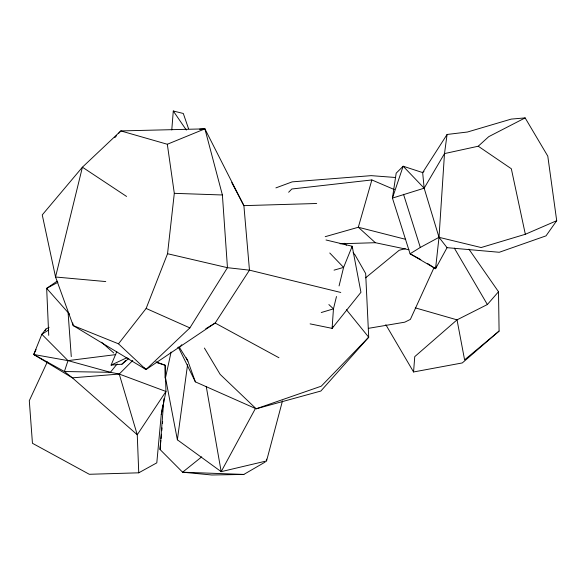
<?xml version="1.0" encoding="UTF-8"?>
<svg xmlns="http://www.w3.org/2000/svg" width="586" height="586" viewBox="0 0 586 586"><rect width="100%" height="100%" fill="white"/><g stroke="black" fill="none" stroke-linecap="round" stroke-linejoin="round"><path stroke-width="0.88" d="M165.01 378.029L165.164 365.239L155.876 361.804M265.128 462.076L243.849 474.426L211.846 474.997L182.605 472.206L160.022 449.477L163.904 398.641M498.51 291.747L499.089 331.083L462.288 362.939L413.562 371.971L414.749 356.64L457.029 319.853L487.369 304.53L498.51 291.747L468.925 249.16M171.771 129.953L173.288 111.003L183.301 113.479L188.546 128.708M162.835 404.904L161.26 414.544L156.799 462.852L138.75 472.814L89.306 474.286L32.45 443.28L29.3 400.692L47.341 361.87M160.022 449.477L160.872 440.482M161.04 438.68L161.465 434.182M161.802 430.578L162.058 427.883M162.483 423.385L162.652 421.583M423.993 171.368L422.653 172.584L403.146 166.219L396.18 173.17L392.437 198.097L410.083 253.782L435.559 268.696L439.009 237.323L444.496 153.591L447.081 134.465L467.474 132.011L511.226 119.097L525.137 117.903L547.785 156.125L556.7 220.71L546.02 235.858L499.272 252.273L447.052 247.666L439.009 237.323L424.161 188.194L422.653 172.584L447.081 134.465M72.701 322.952L73.199 325.582L118.489 343.814L146.134 308.456L167.545 253.723L174.306 193.336L167.318 144.259L120.833 130.92L82.414 167.186L42.251 214.908L55.545 277.002L73.199 325.582L145.995 369.554L215.165 323.047L249.468 270.153L243.893 205.642L204.895 128.861L120.833 130.92L118.423 133.608M282.481 400.875L266.564 460.948L221.178 471.657L177.375 439.815L187.571 364.646M161.26 414.544L165.948 391.463L165.164 365.239L157.356 362.807M171.097 352.047L165.501 377.765L177.375 439.815M336.481 296.516L333.456 308.859L332.101 328.358L310.104 323.875M339.067 285.931L343.601 267.406L352.193 246.252L326.014 239.982M394.341 189.571L371.868 179.946L358.324 227.258L325.223 236.678M49.107 327.303L45.913 329.068L41.848 334.284L67.991 360.624L64.401 371.524L72.364 377.831L137.256 434.746L138.75 472.814M427.59 263.51L435.559 268.696L436.46 266.132M132.78 360.427L119.244 374.058L137.256 434.746L165.948 391.463L119.244 374.058L72.364 377.831L33.724 354.493L41.848 334.284L48.748 329.903M128.869 358.405L121.947 364.199L111.106 365.107L116.79 351.622M433.896 267.912L410.368 319.399L404.772 322.175L368.345 328.35M119.244 374.058L110.388 372.308L64.401 371.524L33.724 354.493L36.083 349.571M45.122 330.709L45.913 329.068M332.899 326.754L332.101 328.358L360.947 292.304L352.193 246.252L352.215 248.039M255.408 408.523L221.178 471.657L206.243 386.474M435.559 268.696L447.052 247.666M424.161 188.194L403.146 166.219L392.437 198.097L424.161 188.194L444.496 153.591L478.242 146.222L488.746 136.655L525.137 117.903M144.053 367.752L145.995 369.554L189.871 327.896L227.456 267.685L222.394 194.984L204.895 128.861L199.592 129.206M117.178 363.884L110.388 372.308L67.991 360.624L33.724 354.493M177.726 347.447L179.492 347.505L181.77 344.736M114.805 137.644L116.614 135.63M288.642 192.252L291.835 189L371.868 179.946M121.947 364.199L125.741 360.375M499.089 331.083L464.595 359.87L457.029 319.853L415.262 307.855M365.576 277.845L399.147 250.295L405.241 248.662M201.731 456.86L182.605 472.206L243.849 474.426M57.157 281.134L46.668 288.356L48.733 335.353M556.7 220.71L525.342 234.275L481.135 247.534L439.009 237.323L420.316 247.439L410.083 253.782L420.814 259.605M205.781 328.717L215.165 323.047L278.936 357.738M57.897 282.305L46.668 288.356L69.478 314.14M111.106 365.107L127.118 357.614M167.318 144.259L204.895 128.861M275.903 187.886L292.216 181.858L371.216 175.646L395.645 177.507M321.267 312.528L333.456 308.859L328.863 304.559M334.057 270.146L343.601 267.406L329.764 252.991M67.991 360.624L115.757 354.611M316.682 203.496L243.893 205.642L231.748 182.605M340.041 243.783L375.348 242.707L408.933 249.753M174.306 193.336L222.394 194.984M105.744 281.566L55.545 277.002L82.414 167.186L126.569 196.449M167.545 253.723L227.456 267.685L249.468 270.153L340.759 292.458M405.695 239.344L358.324 227.258L375.348 242.707M178.283 346.927L195.38 381.874L256.17 408.801L320.857 391.038L368.704 337.214L365.671 273.545L354.948 254.764L353.109 252.734M146.134 308.456L189.871 327.896M478.242 146.222L511.329 168.753L525.342 234.275M101.503 342.217L113.765 352.977M118.489 343.814L145.995 369.554M344.509 243.271L346.355 245.3M346.421 309.708L368.704 337.214L321.238 386.189L256.17 408.801L220.182 374.417L204.411 348.055M173.288 111.003L186.341 130.077M179.492 347.505L187.872 361.049L195.38 381.874M385.808 324.666L413.562 371.971M454.355 248.149L487.369 304.53M186.275 357.797L187.872 361.049M403.52 194.288L420.316 247.439M266.381 459.138L266.564 460.948M68.115 312.946L71.28 356.625"/></g></svg>
